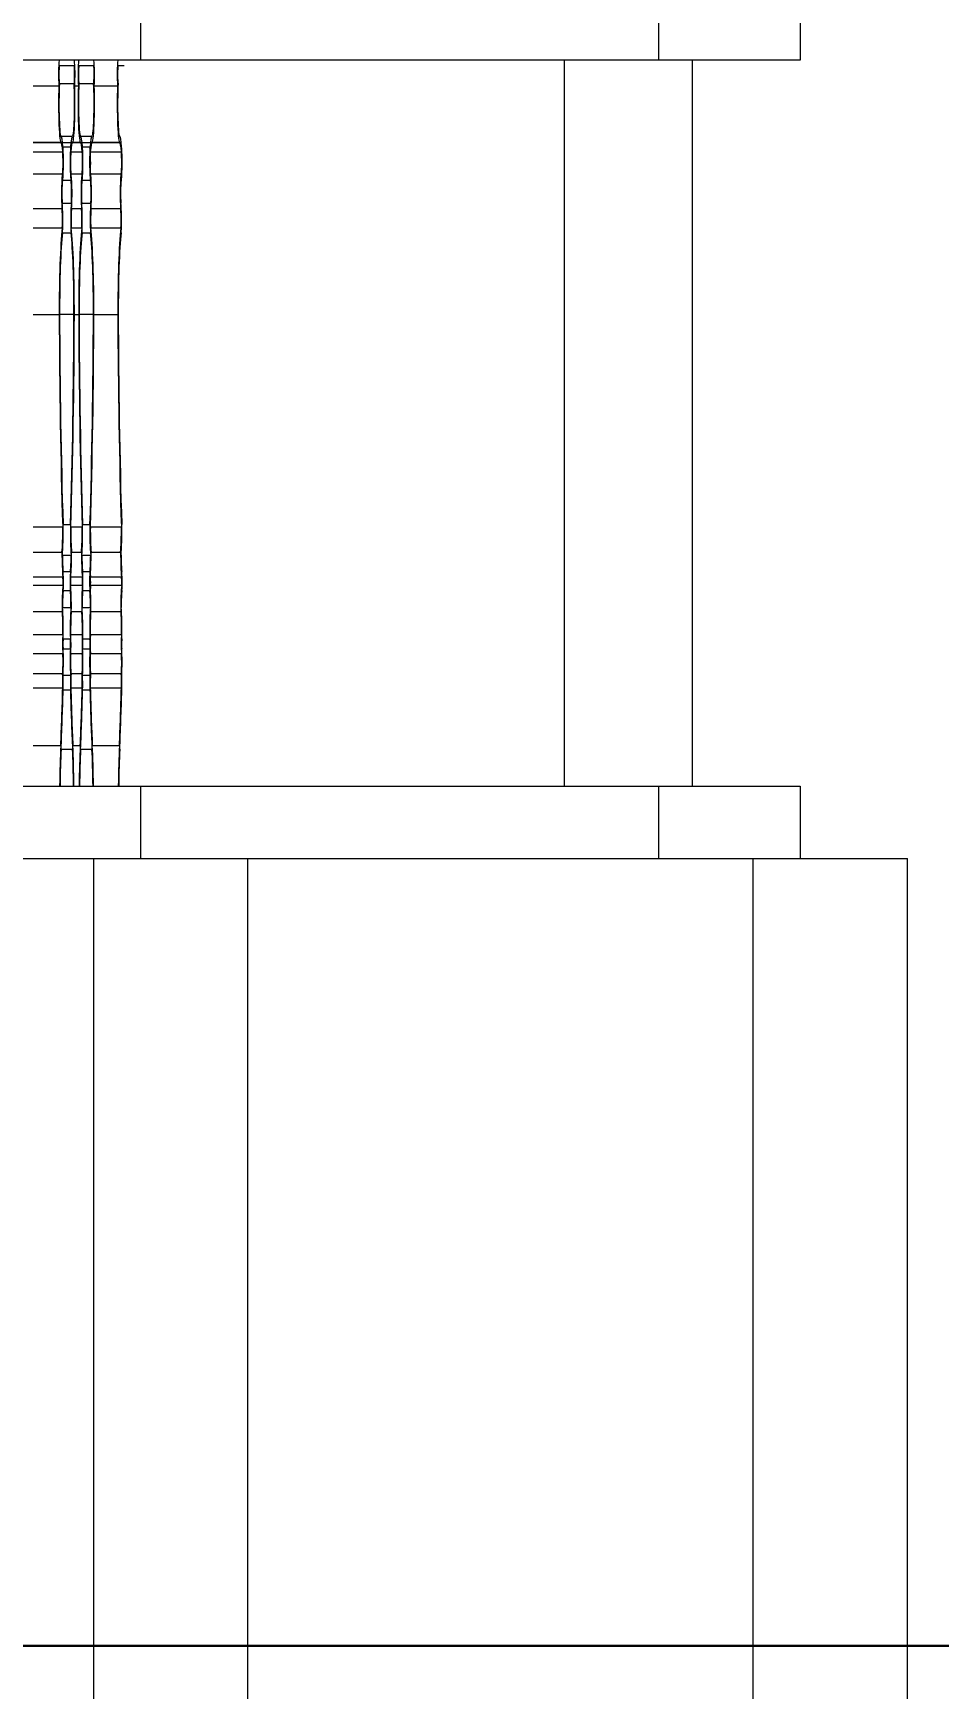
# Model space of a CAD drawing. Header units: millimetres. Extents: x -2196631 to 160, y -11674 to 51770.
# Drawn here: x -1075499 to -1075062, y 34151 to 34950 of the extents above; entities that cross this region are included whole.
import ezdxf
from ezdxf.enums import TextEntityAlignment as Align

# ---------------------------------------------------------------- set-up
doc = ezdxf.new("R2010")
doc.units = ezdxf.units.MM
doc.linetypes.add('28 Xref BA305$0$_GRIDLINE', pattern=[11.2, 8, -0.6, 2, -0.6])
doc.linetypes.add('DM1', pattern=[0.35, 0.05, -0.05, 0.2, -0.05])
for name, color, linetype, lineweight in [('28 Xref BA305$0$A-FLOR-HRAL', 11, 'Continuous', 9), ('28 Xref BA305$0$A-FLOR-LEVL', 51, 'Continuous', 5), ('28 Xref BA305$0$A-GENM', 13, 'Continuous', 18)]:
    doc.layers.add(name, color=color, linetype=linetype, lineweight=lineweight)
doc.layers.add('S-Dim', color=7, linetype='Continuous')
doc.styles.add('E100', font='ROMTH.shx', dxfattribs={"width": 0.85})
doc.styles.add('E175', font='ROMTH.shx', dxfattribs={"width": 0.85, "height": 4})
doc.styles.add('Romens', font='romans.shx', dxfattribs={"width": 0.8})
doc.dimstyles.new('AA-50 mm', dxfattribs={"dimtxt": 120, "dimasz": 120, "dimexe": 160, "dimexo": 12, "dimgap": 100, "dimtad": 1, "dimdec": 0, "dimzin": 0, "dimdsep": 46, "dimtxsty": 'Romens', "dimcen": 0.3, "dimdle": 2, "dimclrd": 1, "dimclre": 1, "dimclrt": 3, "dimadec": 0, "dimazin": 0, "dimtfac": 1, "dimtdec": 0, "dimtix": 1, "dimtmove": 1, "dimatfit": 3, "dimfxl": 0, "dimtolj": 1, "dimtzin": 0, "dimarcsym": 0})

# ---------------------------------------------------------------- blocks, each defined once
blk = doc.blocks.new('28 Xref BA305$0$Railings 48 - Railings 1-3143409-ZONE A_SECTION G')
at = {"layer": '28 Xref BA305$0$A-FLOR-HRAL', "color": 2}
for p, q in [((-1075447.23, 2100), (-1075447.23, 2065)), ((-1075447.23, 2065), (-1075515.39, 2065)), ((-1075515.39, 1715), (-1075447.23, 1715)), ((-1075447.23, 1715), (-1075447.23, 1680)), ((-1075713.37, 1680), (-1075469.91, 1680)), ((-1075469.91, 1680), (-1075395.44, 1680)), ((-1075469.91, 1680), (-1075469.91, 573.48)), ((-1075395.44, 504.78), (-1075395.44, 1680))]:
    blk.add_line(p, q, dxfattribs=at)
blk = doc.blocks.new('28 Xref BA305$0$Railings 49 - Railings 1-3143545-ZONE A_SECTION G')
at = {"layer": '28 Xref BA305$0$A-FLOR-HRAL', "color": 2}
for p, q in [((-1075197.46, 2100), (-1075197.46, 2065)), ((-1075129.29, 2100), (-1075129.29, 2065)), ((-1075197.46, 2065), (-1075447.23, 2065)), ((-1075242.93, 2065), (-1075242.93, 1715)), ((-1075129.29, 2065), (-1075197.46, 2065)), ((-1075181.08, 1715), (-1075181.08, 2065)), ((-1075447.23, 1715), (-1075197.46, 1715)), ((-1075197.46, 1715), (-1075129.29, 1715)), ((-1075197.46, 1715), (-1075197.46, 1680)), ((-1075129.29, 1715), (-1075129.29, 1680)), ((-1075395.44, 1680), (-1075151.98, 1680)), ((-1075151.98, 1680), (-1075077.5, 1680)), ((-1075151.98, 1680), (-1075151.98, 501.88)), ((-1075077.5, 555.16), (-1075077.5, 1680))]:
    blk.add_line(p, q, dxfattribs=at)
blk = doc.blocks.new('28 Xref BA305')
at = {"layer": '28 Xref BA305$0$A-FLOR-LEVL', "linetype": '28 Xref BA305$0$_GRIDLINE', "lineweight": 20}
blk.add_line((-1105393.71336, 1300.44567), (-1073390.33155, 1300.44567), dxfattribs=at)
at = {"layer": '28 Xref BA305$0$A-GENM', "color": 255}
for p, q in [((-1075486.35586, 2062.44567), (-1075482.78548, 2062.44567)), ((-1075482.78548, 2062.44567), (-1075479.2151, 2062.44567)), ((-1075476.95775, 2062.44567), (-1075473.38737, 2062.44567)), ((-1075473.38737, 2062.44567), (-1075469.81698, 2062.44567)), ((-1075458.0765, 2062.44567), (-1075455.10607, 2062.44567)), ((-1075499.01469, 2052.60624), (-1075486.60913, 2052.60624)), ((-1075486.66705, 2053.69036), (-1075479.23341, 2053.69036)), ((-1075479.19116, 2052.60624), (-1075477.21101, 2052.60624)), ((-1075477.26894, 2053.69036), (-1075469.8353, 2053.69036)), ((-1075469.79304, 2052.60624), (-1075458.32977, 2052.60624)), ((-1075486.20537, 2028.38284), (-1075485.50665, 2028.38284)), ((-1075486.20537, 2028.38284), (-1075480.06431, 2028.38284)), ((-1075476.80726, 2028.38284), (-1075476.10853, 2028.38284)), ((-1075476.80726, 2028.38284), (-1075470.6662, 2028.38284)), ((-1075457.92602, 2028.38284), (-1075457.22729, 2028.38284)), ((-1075499.01469, 2025.37921), (-1075485.50382, 2025.37921)), ((-1075499.01469, 2025.34365), (-1075485.57626, 2025.34365)), ((-1075499.01469, 2020.81345), (-1075484.7348, 2020.81345)), ((-1075485.50382, 2025.34365), (-1075479.99469, 2025.34365)), ((-1075484.96865, 2023.16722), (-1075480.95355, 2023.16722)), ((-1075480.73869, 2025.34365), (-1075476.17815, 2025.34365)), ((-1075480.73518, 2025.37921), (-1075476.10571, 2025.37921)), ((-1075480.73518, 2025.37921), (-1075480.06714, 2025.37921)), ((-1075480.71765, 2020.81345), (-1075475.33669, 2020.81345)), ((-1075476.10571, 2025.34365), (-1075470.59658, 2025.34365)), ((-1075475.57053, 2023.16722), (-1075471.55544, 2023.16722)), ((-1075471.42555, 2020.81345), (-1075456.45545, 2020.81345)), ((-1075471.34058, 2025.34365), (-1075457.29691, 2025.34365)), ((-1075471.33707, 2025.37921), (-1075457.22446, 2025.37921)), ((-1075471.33707, 2025.37921), (-1075470.66903, 2025.37921)), ((-1075499.01469, 2010.15721), (-1075484.77853, 2010.15721)), ((-1075485.15891, 2007.19297), (-1075480.84338, 2007.19297)), ((-1075480.71765, 2010.15721), (-1075475.38042, 2010.15721)), ((-1075475.7608, 2007.19297), (-1075471.44526, 2007.19297)), ((-1075471.46928, 2010.15721), (-1075456.49918, 2010.15721)), ((-1075485.23285, 1996.06582), (-1075480.57475, 1996.06582)), ((-1075475.83473, 1996.06582), (-1075471.17664, 1996.06582)), ((-1075499.01469, 1993.55123), (-1075485.10193, 1993.55123)), ((-1075480.71765, 1993.55123), (-1075475.70381, 1993.55123)), ((-1075480.71765, 1993.55123), (-1075480.46903, 1993.55123)), ((-1075471.35812, 1993.55123), (-1075456.82257, 1993.55123)), ((-1075499.01469, 1984.10303), (-1075484.96199, 1984.10303)), ((-1075484.84023, 1981.74273), (-1075480.73073, 1981.74273)), ((-1075480.82618, 1984.10303), (-1075475.56387, 1984.10303)), ((-1075475.44212, 1981.74273), (-1075471.33262, 1981.74273)), ((-1075471.42807, 1984.10303), (-1075456.68263, 1984.10303)), ((-1075499.01469, 1942.36273), (-1075486.43595, 1942.36273)), ((-1075486.2468, 1942.49215), (-1075479.32416, 1942.49215)), ((-1075479.13501, 1942.36273), (-1075477.03784, 1942.36273)), ((-1075476.84869, 1942.49215), (-1075469.92605, 1942.49215)), ((-1075469.73689, 1942.36273), (-1075458.15659, 1942.36273)), ((-1075499.01469, 1840.06449), (-1075484.75711, 1840.06449)), ((-1075484.57786, 1841.08989), (-1075480.9931, 1841.08989)), ((-1075481.00142, 1840.06449), (-1075475.35899, 1840.06449)), ((-1075475.17974, 1841.08989), (-1075471.59499, 1841.08989)), ((-1075471.44785, 1840.06449), (-1075456.47775, 1840.06449)), ((-1075499.01469, 1827.83998), (-1075485.10543, 1827.83998)), ((-1075485.09233, 1826.29759), (-1075480.66257, 1826.29759)), ((-1075480.7645, 1827.83998), (-1075475.70731, 1827.83998)), ((-1075475.69422, 1826.29759), (-1075471.26445, 1826.29759)), ((-1075471.36638, 1827.83998), (-1075456.82607, 1827.83998)), ((-1075499.01469, 1815.83058), (-1075484.68123, 1815.83058)), ((-1075484.87402, 1818.47256), (-1075480.98035, 1818.47256)), ((-1075480.71765, 1815.83058), (-1075475.28312, 1815.83058)), ((-1075475.47591, 1818.47256), (-1075471.58224, 1818.47256)), ((-1075471.37197, 1815.83058), (-1075456.40188, 1815.83058)), ((-1075499.01469, 1811.82713), (-1075484.59858, 1811.82713)), ((-1075484.80899, 1809.35299), (-1075481.09099, 1809.35299)), ((-1075480.71765, 1811.82713), (-1075475.20047, 1811.82713)), ((-1075475.41087, 1809.35299), (-1075471.69287, 1809.35299)), ((-1075471.28932, 1811.82713), (-1075456.31922, 1811.82713)), ((-1075499.01469, 1799.19379), (-1075484.9703, 1799.19379)), ((-1075484.98841, 1801.05343), (-1075480.76947, 1801.05343)), ((-1075480.71765, 1799.19379), (-1075475.57218, 1799.19379)), ((-1075480.71765, 1799.19379), (-1075480.60066, 1799.19379)), ((-1075475.5903, 1801.05343), (-1075471.37136, 1801.05343)), ((-1075471.49853, 1799.19379), (-1075456.69094, 1799.19379)), ((-1075499.01469, 1788.1505), (-1075484.65827, 1788.1505)), ((-1075484.80207, 1781.13189), (-1075481.00296, 1781.13189)), ((-1075484.78878, 1785.91484), (-1075481.06797, 1785.91484)), ((-1075480.71765, 1788.1505), (-1075475.26016, 1788.1505)), ((-1075475.40396, 1781.13189), (-1075471.60484, 1781.13189)), ((-1075475.39067, 1785.91484), (-1075471.66986, 1785.91484)), ((-1075471.34902, 1788.1505), (-1075456.37892, 1788.1505)), ((-1075499.01469, 1778.8665), (-1075484.69326, 1778.8665)), ((-1075480.71765, 1778.8665), (-1075475.29515, 1778.8665)), ((-1075471.384, 1778.8665), (-1075456.4139, 1778.8665)), ((-1075499.01469, 1769.25913), (-1075484.83167, 1769.25913)), ((-1075484.79377, 1768.40535), (-1075480.99655, 1768.40535)), ((-1075480.71765, 1769.25913), (-1075475.43355, 1769.25913)), ((-1075475.39566, 1768.40535), (-1075471.59844, 1768.40535)), ((-1075471.52241, 1769.25913), (-1075456.55231, 1769.25913)), ((-1075499.01469, 1762.34598), (-1075484.72103, 1762.34598)), ((-1075484.54107, 1761.38845), (-1075481.02989, 1761.38845)), ((-1075481.039, 1762.34598), (-1075475.32291, 1762.34598)), ((-1075475.14296, 1761.38845), (-1075471.63177, 1761.38845)), ((-1075471.41177, 1762.34598), (-1075456.44167, 1762.34598)), ((-1075499.01469, 1734.52247), (-1075485.69624, 1734.52247)), ((-1075485.54423, 1732.73263), (-1075480.02672, 1732.73263)), ((-1075479.87472, 1734.52247), (-1075476.29812, 1734.52247)), ((-1075476.14612, 1732.73263), (-1075470.62861, 1732.73263)), ((-1075470.47661, 1734.52247), (-1075457.41688, 1734.52247))]:
    blk.add_line(p, q, dxfattribs=at)
for centre, major_axis, start_param, end_param in [((-1075486.28921, 2058.09821), (0, 7.47389), 0.429973116, 2.396199342), ((-1075486.28921, 2058.09821), (0, 4.47389), 0.238298968, 2.969560471), ((-1075479.28174, 2058.09821), (0, 4.47389), 3.313624836, 6.044886341), ((-1075479.28174, 2058.09821), (0, 7.47389), 3.886985965, 5.853212192), ((-1075476.8911, 2058.09821), (0, 7.47389), 0.429973116, 2.396199342), ((-1075476.8911, 2058.09821), (0, 4.47389), 0.238298967, 2.969560471), ((-1075469.88363, 2058.09821), (0, 4.47389), 3.313624835, 6.044886342), ((-1075469.88363, 2058.09821), (0, 7.47389), 3.886985965, 5.853212191), ((-1075458.00986, 2058.09821), (0, 7.47389), 0.429973116, 2.396199342), ((-1075458.00986, 2058.09821), (0, 4.47389), 0.238298967, 2.969560471), ((-1075485.57626, 2043.88754), (0, 18.54389), 1.08131768, 3.203535979), ((-1075485.57626, 2043.88754), (0, 15.54389), 0.888399921, 3.212619668), ((-1075479.99469, 2043.88754), (0, 18.54389), 3.079649328, 5.201867627), ((-1075479.99469, 2043.88754), (0, 15.54389), 3.328812278, 5.394785386), ((-1075476.17815, 2043.88754), (0, 18.54389), 1.08131768, 3.203535979), ((-1075476.17815, 2043.88754), (0, 15.54389), 0.888399921, 3.212619668), ((-1075470.59658, 2043.88754), (0, 18.54389), 3.079649328, 5.201867627), ((-1075470.59658, 2043.88754), (0, 15.54389), 3.328812278, 5.394785386), ((-1075457.29691, 2043.88754), (0, 18.54389), 1.08131768, 3.203535979), ((-1075457.29691, 2043.88754), (0, 15.54389), 0.888399921, 3.212619668), ((-1075485.55629, 2004.61622), (0, 23.77963), 5.607248826, 6.250099204), ((-1075480.01467, 2004.61622), (0, 23.77963), 0.033086103, 0.675936481), ((-1075476.15818, 2004.61622), (0, 23.77963), 5.607248826, 6.250099205), ((-1075470.61655, 2004.61622), (0, 23.77963), 0.033086103, 0.675936481), ((-1075457.27693, 2004.61622), (0, 23.77963), 5.607248826, 6.250099204), ((-1075485.55629, 2004.61622), (0, 20.77963), 5.60621808, 6.243161425), ((-1075484.98406, 2015.71963), (0, 6.44569), 3.671271537, 5.623633611), ((-1075484.98406, 2015.71963), (0, 9.44569), 3.58637409, 5.620697166), ((-1075480.5869, 2015.71963), (0, 9.44569), 0.662488141, 2.696811217), ((-1075480.5869, 2015.71963), (0, 6.44569), 0.659551696, 2.61191377), ((-1075480.01467, 2004.61622), (0, 20.77963), 0.040023882, 0.676967227), ((-1075476.15818, 2004.61622), (0, 20.77963), 5.60621808, 6.243161425), ((-1075475.58595, 2015.71963), (0, 6.44569), 3.671271537, 5.623633611), ((-1075475.58595, 2015.71963), (0, 9.44569), 3.58637409, 5.620697165), ((-1075471.18878, 2015.71963), (0, 9.44569), 0.662488142, 2.696811217), ((-1075471.18878, 2015.71963), (0, 6.44569), 0.659551696, 2.61191377), ((-1075472.24703, 2004.61622), (0, 20.77963), 5.60621808, 5.75998017), ((-1075471.6748, 2015.71963), (0, 6.44569), 3.671271537, 5.623633611), ((-1075470.61655, 2004.61622), (0, 20.77963), 0.040023882, 0.676967227), ((-1075457.27693, 2004.61622), (0, 20.77963), 5.60621808, 6.243161425), ((-1075456.7047, 2015.71963), (0, 6.44569), 3.671271537, 5.623633611), ((-1075456.7047, 2015.71963), (0, 9.44569), 3.58637409, 5.620697165), ((-1075484.72688, 2000.81097), (0, 9.38201), 0.087355115, 2.455606136), ((-1075484.72688, 2000.81097), (0, 6.38201), 0.001745669, 2.409115533), ((-1075480.84408, 2000.81097), (0, 6.38201), 3.874069774, 6.281439638), ((-1075480.84408, 2000.81097), (0, 9.38201), 3.827579171, 6.195830193), ((-1075475.32877, 2000.81097), (0, 9.38201), 0.087355115, 2.455606136), ((-1075475.32877, 2000.81097), (0, 6.38201), 0.001745669, 2.409115533), ((-1075471.44597, 2000.81097), (0, 6.38201), 3.874069774, 6.281439638), ((-1075471.44597, 2000.81097), (0, 9.38201), 3.827579171, 6.195830193), ((-1075456.44752, 2000.81097), (0, 9.38201), 0.087355114, 2.455606136), ((-1075456.44752, 2000.81097), (0, 6.38201), 0.001745669, 2.409115533), ((-1075485.26947, 1987.94383), (0, 9.20413), 3.973143294, 5.793389831), ((-1075480.30149, 1987.94383), (0, 9.20413), 0.489795476, 2.310042013), ((-1075475.87136, 1987.94383), (0, 9.20413), 3.973143294, 5.793389832), ((-1075470.90337, 1987.94383), (0, 9.20413), 0.489795476, 2.310042013), ((-1075456.99012, 1987.94383), (0, 9.20413), 3.973143294, 5.793389832), ((-1075485.26947, 1987.94383), (0, 6.20413), 4.044828385, 5.840995842), ((-1075480.30149, 1987.94383), (0, 6.20413), 0.442189466, 2.238356922), ((-1075475.87136, 1987.94383), (0, 6.20413), 4.044828386, 5.840995842), ((-1075470.90337, 1987.94383), (0, 6.20413), 0.442189465, 2.238356922), ((-1075456.99012, 1987.94383), (0, 6.20413), 4.044828385, 5.840995842), ((-1075483.54102, 1944.09937), (0, 45.90504), 0.512658451, 1.608636473), ((-1075483.54102, 1944.09937), (0, 42.90504), 0.500454909, 1.608265121), ((-1075482.02994, 1944.09937), (0, 42.90504), 4.674920186, 5.782730398), ((-1075482.02994, 1944.09937), (0, 45.90504), 4.674548834, 5.770526856), ((-1075474.1429, 1944.09937), (0, 45.90504), 0.512658451, 1.608636473), ((-1075474.1429, 1944.09937), (0, 42.90504), 0.500454909, 1.608265121), ((-1075472.63183, 1944.09937), (0, 42.90504), 4.674920186, 5.782730398), ((-1075472.63183, 1944.09937), (0, 45.90504), 4.674548834, 5.770526856), ((-1075455.26166, 1944.09937), (0, 45.90504), 0.512658451, 1.608636473), ((-1075455.26166, 1944.09937), (0, 42.90504), 0.500454909, 1.608265121), ((-1075470.13371, 1954.93022), (0, 258.62552), 1.619408842, 2.031009581), ((-1075470.13371, 1954.93022), (0, 255.62552), 1.619472939, 2.032350564), ((-1075495.43725, 1954.93022), (0, 255.62552), 4.250834743, 4.663712369), ((-1075495.43725, 1954.93022), (0, 258.62552), 4.252175726, 4.663776465), ((-1075460.7356, 1954.93022), (0, 258.62552), 1.619408842, 2.031009581), ((-1075460.7356, 1954.93022), (0, 255.62552), 1.619472939, 2.032350564), ((-1075486.03913, 1954.93022), (0, 255.62552), 4.250834743, 4.663712369), ((-1075486.03913, 1954.93022), (0, 258.62552), 4.252175726, 4.663776465), ((-1075441.85435, 1954.93022), (0, 258.62552), 1.619408842, 2.031009581), ((-1075441.85435, 1954.93022), (0, 255.62552), 1.619472939, 2.032350564), ((-1075485.44757, 1837.64605), (0, 11.20501), 3.646640562, 4.92993683), ((-1075485.44757, 1837.64605), (0, 14.20501), 3.786914808, 4.957267338), ((-1075480.12339, 1837.64605), (0, 14.20501), 1.325917969, 2.496270499), ((-1075480.12339, 1837.64605), (0, 11.20501), 1.353248477, 2.636544746), ((-1075476.04946, 1837.64605), (0, 11.20501), 3.646640561, 4.92993683), ((-1075476.04946, 1837.64605), (0, 14.20501), 3.786914808, 4.957267338), ((-1075470.72527, 1837.64605), (0, 14.20501), 1.325917969, 2.496270499), ((-1075472.13831, 1837.64605), (0, 11.20501), 4.159959069, 4.92993683), ((-1075470.72527, 1837.64605), (0, 11.20501), 1.353248477, 2.636544746), ((-1075457.16821, 1837.64605), (0, 11.20501), 3.646640562, 4.92993683), ((-1075457.16821, 1837.64605), (0, 14.20501), 3.786914808, 4.957267338), ((-1075484.20297, 1827.95789), (0, 14.30043), 1.579042064, 2.583067963), ((-1075484.20297, 1827.95789), (0, 11.30043), 1.718254237, 2.566934241), ((-1075481.36798, 1827.95789), (0, 11.30043), 3.716251066, 4.56493107), ((-1075481.36798, 1827.95789), (0, 14.30043), 3.700117345, 4.704143244), ((-1075474.80486, 1827.95789), (0, 14.30043), 1.579042064, 2.583067963), ((-1075474.80486, 1827.95789), (0, 11.30043), 1.718254237, 2.566934241), ((-1075471.96987, 1827.95789), (0, 11.30043), 3.716251066, 4.56493107), ((-1075471.96987, 1827.95789), (0, 14.30043), 3.700117344, 4.704143244), ((-1075455.92362, 1827.95789), (0, 14.30043), 1.579042064, 2.583067963), ((-1075455.92362, 1827.95789), (0, 11.30043), 1.718254237, 2.566934241), ((-1075484.74973, 1813.25954), (0, 2.79079), 4.173404915, 5.88370097), ((-1075484.74973, 1813.25954), (0, 5.79079), 3.971945598, 5.832677834), ((-1075480.82122, 1813.25954), (0, 5.79079), 0.450507474, 2.31123971), ((-1075480.82122, 1813.25954), (0, 2.79079), 0.399484336, 2.109780392), ((-1075475.35162, 1813.25954), (0, 2.79079), 4.173404915, 5.88370097), ((-1075475.35162, 1813.25954), (0, 5.79079), 3.971945597, 5.832677834), ((-1075471.42311, 1813.25954), (0, 5.79079), 0.450507474, 2.311239709), ((-1075471.42311, 1813.25954), (0, 2.79079), 0.399484338, 2.109780392), ((-1075470.89372, 1827.95789), (0, 14.30043), 2.332061488, 2.583067963), ((-1075471.44048, 1813.25954), (0, 2.79079), 4.173404915, 5.88370097), ((-1075456.47038, 1813.25954), (0, 2.79079), 4.173404915, 5.88370097), ((-1075456.47038, 1813.25954), (0, 5.79079), 3.971945597, 5.832677834), ((-1075484.31815, 1802.06564), (0, 10.72528), 0.427179835, 1.841869127), ((-1075484.31815, 1802.06564), (0, 7.72528), 0.338328101, 1.702200754), ((-1075481.2528, 1802.06564), (0, 7.72528), 4.580984553, 5.944857207), ((-1075481.2528, 1802.06564), (0, 10.72528), 4.441316181, 5.856005472), ((-1075474.92004, 1802.06564), (0, 10.72528), 0.427179835, 1.841869127), ((-1075474.92004, 1802.06564), (0, 7.72528), 0.338328101, 1.702200754), ((-1075471.85469, 1802.06564), (0, 7.72528), 4.580984553, 5.944857207), ((-1075471.85469, 1802.06564), (0, 10.72528), 4.441316181, 5.856005472), ((-1075471.0089, 1802.06564), (0, 10.72528), 0.427179835, 0.898742932), ((-1075456.0388, 1802.06564), (0, 10.72528), 0.427179835, 1.841869127), ((-1075456.0388, 1802.06564), (0, 7.72528), 0.338328101, 1.702200754), ((-1075485.27628, 1790.39461), (0, 10.04657), 4.487118125, 5.7795596), ((-1075485.27628, 1790.39461), (0, 13.04657), 4.361888758, 5.668546975), ((-1075480.29468, 1790.39461), (0, 13.04657), 0.614638332, 1.921296549), ((-1075480.29468, 1790.39461), (0, 10.04657), 0.503625707, 1.796067182), ((-1075475.87817, 1790.39461), (0, 10.04657), 4.487118125, 5.7795596), ((-1075475.87817, 1790.39461), (0, 13.04657), 4.361888758, 5.668546975), ((-1075470.89657, 1790.39461), (0, 13.04657), 0.614638332, 1.921296549), ((-1075470.89657, 1790.39461), (0, 10.04657), 0.503625707, 1.796067182), ((-1075471.96702, 1790.39461), (0, 10.04657), 4.487118125, 5.521071305), ((-1075456.99692, 1790.39461), (0, 10.04657), 4.487118125, 5.7795596), ((-1075456.99692, 1790.39461), (0, 13.04657), 4.361888758, 5.668546975), ((-1075484.47567, 1783.31918), (0, 5.6315), 0.539607217, 2.482703996), ((-1075484.47567, 1783.31918), (0, 2.6315), 0.165233758, 2.552051595), ((-1075484.97156, 1774.81918), (0, 8.98564), 3.917498587, 5.491339019), ((-1075480.5994, 1774.81918), (0, 8.98564), 0.791846288, 2.365686721), ((-1075481.09529, 1783.31918), (0, 2.6315), 3.731133712, 6.117951551), ((-1075481.09529, 1783.31918), (0, 5.6315), 3.800481311, 5.74357809), ((-1075475.07756, 1783.31918), (0, 5.6315), 0.539607216, 2.482703996), ((-1075475.07756, 1783.31918), (0, 2.6315), 0.165233756, 2.552051595), ((-1075475.57345, 1774.81918), (0, 8.98564), 3.917498587, 5.49133902), ((-1075471.20129, 1774.81918), (0, 8.98564), 0.791846288, 2.365686721), ((-1075471.69717, 1783.31918), (0, 2.6315), 3.731133712, 6.117951551), ((-1075471.69717, 1783.31918), (0, 5.6315), 3.800481311, 5.743578091), ((-1075471.16641, 1783.31918), (0, 5.6315), 1.799648877, 2.482703996), ((-1075471.16641, 1783.31918), (0, 5.6315), 0.539607217, 1.268268509), ((-1075456.19631, 1783.31918), (0, 5.6315), 0.539607216, 2.482703996), ((-1075456.19631, 1783.31918), (0, 2.6315), 0.165233756, 2.552051595), ((-1075456.6922, 1774.81918), (0, 8.98564), 3.917498587, 5.491339019), ((-1075484.97156, 1774.81918), (0, 5.98564), 3.520961884, 5.454943132), ((-1075480.5994, 1774.81918), (0, 5.98564), 0.828242176, 2.762223423), ((-1075475.57345, 1774.81918), (0, 5.98564), 3.520961884, 5.454943132), ((-1075471.20129, 1774.81918), (0, 5.98564), 0.828242175, 2.762223423), ((-1075471.6623, 1774.81918), (0, 5.98564), 3.520961884, 5.454943131), ((-1075456.6922, 1774.81918), (0, 5.98564), 3.520961884, 5.454943132), ((-1075485.18913, 1764.1438), (0, 7.6322), 4.474596982, 5.446907315), ((-1075485.18913, 1764.1438), (0, 10.6322), 4.450245352, 5.124795595), ((-1075480.38183, 1764.1438), (0, 10.6322), 1.158389712, 1.832939956), ((-1075480.38183, 1764.1438), (0, 7.6322), 0.836277992, 1.808588325), ((-1075475.79102, 1764.1438), (0, 7.6322), 4.474596982, 5.446907315), ((-1075475.79102, 1764.1438), (0, 10.6322), 4.450245352, 5.124795596), ((-1075470.98371, 1764.1438), (0, 10.6322), 1.158389712, 1.832939956), ((-1075471.87988, 1764.1438), (0, 7.6322), 4.474596982, 5.446907315), ((-1075470.98371, 1764.1438), (0, 7.6322), 0.836277992, 1.808588325), ((-1075456.90978, 1764.1438), (0, 7.6322), 4.474596982, 5.446907315), ((-1075456.90978, 1764.1438), (0, 10.6322), 4.450245352, 5.124795595), ((-1075493.21143, 1818.86282), (0, 145.92513), 4.096150042, 4.31468751), ((-1075493.21143, 1818.86282), (0, 148.92513), 4.09568981, 4.316175517), ((-1075472.35952, 1818.86282), (0, 148.92513), 1.96700979, 2.187495498), ((-1075472.35952, 1818.86282), (0, 145.92513), 1.968497797, 2.187035265), ((-1075483.81332, 1818.86282), (0, 145.92513), 4.096150042, 4.31468751), ((-1075483.81332, 1818.86282), (0, 148.92513), 4.09568981, 4.316175517), ((-1075462.96141, 1818.86282), (0, 148.92513), 1.96700979, 2.187495498), ((-1075462.96141, 1818.86282), (0, 145.92513), 1.968497797, 2.187035265), ((-1075464.93208, 1818.86282), (0, 145.92513), 4.096150042, 4.31468751), ((-1075464.93208, 1818.86282), (0, 148.92513), 4.09568981, 4.316175517), ((-1075483.55158, 1708.0991), (0, 43.04737), 0.9099052, 1.409466402), ((-1075483.55158, 1708.0991), (0, 40.04737), 0.908271148, 1.396979053), ((-1075482.01938, 1708.0991), (0, 40.04737), 4.886206254, 5.374914159), ((-1075482.01938, 1708.0991), (0, 43.04737), 4.873718905, 5.373280107), ((-1075474.15346, 1708.0991), (0, 43.04737), 0.9099052, 1.409466402), ((-1075474.15346, 1708.0991), (0, 40.04737), 0.908271148, 1.396979053), ((-1075472.62127, 1708.0991), (0, 40.04737), 4.886206254, 5.374914159), ((-1075472.62127, 1708.0991), (0, 43.04737), 4.873718905, 5.373280107), ((-1075455.27222, 1708.0991), (0, 43.04737), 0.9099052, 1.409466402), ((-1075455.27222, 1708.0991), (0, 40.04737), 0.908271148, 1.396979053)]:
    blk.add_ellipse(centre, major_axis=major_axis, ratio=0.063108707, start_param=start_param, end_param=end_param, dxfattribs=at)
at = {"layer": 'S-Dim', "color": 4}
blk.add_line((-1073584.22523, 1300.44567), (-1101936.59142, 1300.44567), dxfattribs=at)
blk.add_lwpolyline([(-1077115.10748, 1300.44567), (-1073615.10748, 1300.44567)], dxfattribs=at)
at = {"layer": '28 Xref BA305$0$A-FLOR-HRAL', "color": 250}
for name in ['28 Xref BA305$0$Railings 48 - Railings 1-3143409-ZONE A_SECTION G', '28 Xref BA305$0$Railings 49 - Railings 1-3143545-ZONE A_SECTION G']:
    blk.add_blockref(name, (0, 0), dxfattribs=at)
at = {"color": 10, "linetype": 'Continuous', "style": 'E175', "width": 0.85}
blk.add_attdef('POOL_SIDE_ELEVATION', (-1089924.93658, -4582.55958), '', height=320, dxfattribs=at)
at = {"color": 6, "linetype": 'Continuous', "style": 'E100', "width": 0.85}
blk.add_attdef('SCALE', text='', height=160, dxfattribs=at).set_placement((-1092437.31517, -4942.55958), align=Align.RIGHT)
blk = doc.blocks.new('*D625')
at = {"color": 1, "linetype": 'DM1', "lineweight": -2, "transparency": 16777216}
for p, q in [((-2, 37761.38), (160, 37761.38)), ((-2, 34172.11), (160, 34172.11))]:
    blk.add_line(p, q, dxfattribs=at)
at = {"color": 1, "lineweight": -2, "transparency": 16777216}
blk.add_line((0, 37641.38), (0, 34292.11), dxfattribs=at)
at = {"color": 1, "transparency": 16777216}
for points in [[(-20, 37641.38), (20, 37641.38), (0, 37761.38)], [(-20, 34292.11), (20, 34292.11), (0, 34172.11)]]:
    blk.add_solid(points, dxfattribs=at)
at = {"layer": 'Defpoints', "color": 0, "transparency": 16777216}
for p in [(-1100938.71, 37761.38), (-1100938.71, 34172.11), (0, 34172.11)]:
    blk.add_point(p, dxfattribs=at)
at = {"color": 3, "transparency": 16777216, "insert": (-160, 35966.74), "char_height": 120, "attachment_point": 5, "rotation": 90, "style": 'Romens'}
blk.add_mtext('\\A1;3589', dxfattribs=at)

msp = doc.modelspace()

# ---------------------------------------------------------------- block references
msp.add_blockref('28 Xref BA305', (0, 32871.6594))

# ---------------------------------------------------------------- next in the draw order: dimensions: what is measured, and where the dimension line sits
dim = msp.add_linear_dim(base=(0, 34172.105), p1=(-1100938.7079, 37761.3818), p2=(-1100938.7079, 34172.105), angle=90, dimstyle='AA-50 mm', override={"dimfxl": 2, "dimfxlon": 1})
dim.commit()
dim.dimension.update_dxf_attribs({"geometry": '*D625', "text_midpoint": (-160, 35966.7434)})

doc.saveas('drawing.dxf')
